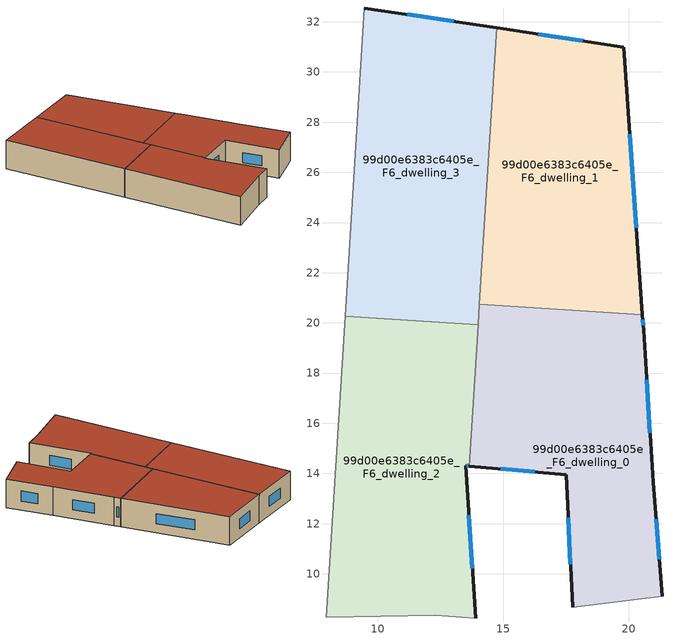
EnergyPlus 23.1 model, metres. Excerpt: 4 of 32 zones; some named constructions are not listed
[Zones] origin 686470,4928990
99d00e6383c6405e_F6_dwelling_0
 floor to 99d00e6383c6405e_F5_dwelling_0 (EU_floor_Construction): 20.55,20.33 20.6,19.7 20.98,13.65 21.34,9.1 17.77,8.66 17.51,13.95 13.66,14.3 14.06,20.74 z18
 wall outside (EU_wall_Construction): 21.34,9.1 20.98,13.65 20.6,19.7 20.55,20.33 / 13.66,14.3 17.51,13.95 17.77,8.66 z18:21
 wall adiabatic (EU_wall_Construction): 17.77,8.66 21.34,9.1 z18:21
 wall to 99d00e6383c6405e_F6_dwelling_1 (EU_wall_Construction): 20.55,20.33 14.06,20.74 z18:21
 wall to 99d00e6383c6405e_F6_dwelling_2 (EU_wall_Construction): 14.01,19.93 13.66,14.3 z18:21
 wall to 99d00e6383c6405e_F6_dwelling_3 (EU_wall_Construction): 14.06,20.73 14.01,19.93 z18:21
 window (EU_Window_Construction): 21.22,10.58 21.09,12.17 / 17.59,12.23 17.68,10.38 / 14.91,14.18 16.25,14.06 / 20.58,19.9 20.57,20.13 / 20.85,15.62 20.72,17.73 z18.98:20.02
 roof outside (EU_roof_Construction): 21.34,9.1 20.98,13.65 20.6,19.7 20.55,20.33 14.06,20.74 13.66,14.3 17.51,13.95 17.77,8.66 z21
99d00e6383c6405e_F6_dwelling_1
 floor to 99d00e6383c6405e_F5_dwelling_1 (EU_floor_Construction): 19.82,30.99 20.55,20.33 14.06,20.74 14.74,31.75 z18
 wall outside (EU_wall_Construction): 20.55,20.33 19.82,30.99 14.74,31.75 z18:21
 wall to 99d00e6383c6405e_F6_dwelling_3 (EU_wall_Construction): 14.74,31.75 14.06,20.74 z18:21
 window (EU_Window_Construction): 20.31,23.8 20.06,27.52 / 18.17,31.24 16.39,31.51 z18.98:20.02
 roof outside (EU_roof_Construction): 20.55,20.33 19.82,30.99 14.74,31.75 14.06,20.74 z21
99d00e6383c6405e_F6_dwelling_2
 floor to 99d00e6383c6405e_F5_dwelling_2 (EU_floor_Construction): 14.01,19.93 13.66,14.3 13.51,14.31 13.91,8.24 12.3,8.34 7.96,8.26 8.7,20.26 z18
 wall outside (EU_wall_Construction): 13.91,8.24 13.51,14.31 13.66,14.3 z18:21
 wall adiabatic (EU_wall_Construction): 8.7,20.26 7.96,8.26 12.3,8.34 13.91,8.24 z18:21
 wall to 99d00e6383c6405e_F6_dwelling_3 (EU_wall_Construction): 14.01,19.93 8.7,20.26 z18:21
 window (EU_Window_Construction): 13.78,10.21 13.64,12.34 / 13.56,14.3 13.61,14.3 z18.98:20.02
 roof outside (EU_roof_Construction): 13.91,8.24 13.51,14.31 13.66,14.3 14.01,19.93 8.7,20.26 7.96,8.26 12.3,8.34 z21
99d00e6383c6405e_F6_dwelling_3
 floor to 99d00e6383c6405e_F5_dwelling_3 (EU_floor_Construction): 14.74,31.75 14.01,19.93 8.7,20.26 9.47,32.55 z18
 wall outside (EU_wall_Construction): 14.74,31.75 9.47,32.55 z18:21
 wall adiabatic (EU_wall_Construction): 9.47,32.55 8.7,20.26 z18:21
 window (EU_Window_Construction): 13.03,32.01 11.18,32.29 z18.98:20.02
 roof outside (EU_roof_Construction): 14.01,19.93 14.74,31.75 9.47,32.55 8.7,20.26 z21
[HVACTEMPLATE:THERMOSTAT] Constant Heating Setpoint=20; Constant Cooling Setpoint=50
EU_HeatOnly_99d00e6383c6405e_F0_dwelling_0; EU_HeatOnly_99d00e6383c6405e_F0_dwelling_1; EU_HeatOnly_99d00e6383c6405e_F0_dwelling_2; EU_HeatOnly_99d00e6383c6405e_F0_dwelling_3; EU_HeatOnly_99d00e6383c6405e_F0_dwelling_4; EU_HeatOnly_99d00e6383c6405e_F1_dwelling_0; EU_HeatOnly_99d00e6383c6405e_F1_dwelling_1; EU_HeatOnly_99d00e6383c6405e_F1_dwelling_2; EU_HeatOnly_99d00e6383c6405e_F1_dwelling_3; EU_HeatOnly_99d00e6383c6405e_F1_dwelling_4; EU_HeatOnly_99d00e6383c6405e_F2_dwelling_0; EU_HeatOnly_99d00e6383c6405e_F2_dwelling_1; EU_HeatOnly_99d00e6383c6405e_F2_dwelling_2; EU_HeatOnly_99d00e6383c6405e_F2_dwelling_3; EU_HeatOnly_99d00e6383c6405e_F2_dwelling_4; EU_HeatOnly_99d00e6383c6405e_F3_dwelling_0; EU_HeatOnly_99d00e6383c6405e_F3_dwelling_1; EU_HeatOnly_99d00e6383c6405e_F3_dwelling_2; EU_HeatOnly_99d00e6383c6405e_F3_dwelling_3; EU_HeatOnly_99d00e6383c6405e_F3_dwelling_4; EU_HeatOnly_99d00e6383c6405e_F4_dwelling_0; EU_HeatOnly_99d00e6383c6405e_F4_dwelling_1; EU_HeatOnly_99d00e6383c6405e_F4_dwelling_2; EU_HeatOnly_99d00e6383c6405e_F4_dwelling_3; EU_HeatOnly_99d00e6383c6405e_F5_dwelling_0; EU_HeatOnly_99d00e6383c6405e_F5_dwelling_1; EU_HeatOnly_99d00e6383c6405e_F5_dwelling_2; EU_HeatOnly_99d00e6383c6405e_F5_dwelling_3; EU_HeatOnly_99d00e6383c6405e_F6_dwelling_0; EU_HeatOnly_99d00e6383c6405e_F6_dwelling_1; EU_HeatOnly_99d00e6383c6405e_F6_dwelling_2; EU_HeatOnly_99d00e6383c6405e_F6_dwelling_3
[SCHEDULE:CONSTANT]
Name | Hourly Value
EU_AlwaysOn | 1
EU_CoolingOff | 0
[SCHEDULE:FILE] Column Number=1; Rows to Skip at Top=0; Number of Hours of Data=8760; Column Separator=Comma; Interpolate to Timestep=No; Minutes per Item=60; Adjust Schedule for Daylight Savings=Yes
Name | File
EU_Step8_GainSchedule_99d00e6383c6405e_F2_dwelling_1_f000 | ../../schedules/99d00e6383c6405e/99d00e6383c6405e_F2_dwelling_1_f000_gain.csv
EU_Step8_GainSchedule_99d00e6383c6405e_F2_dwelling_2_f000 | ../../schedules/99d00e6383c6405e/99d00e6383c6405e_F2_dwelling_2_f000_gain.csv
EU_Step8_GainSchedule_99d00e6383c6405e_F2_dwelling_3_f000 | ../../schedules/99d00e6383c6405e/99d00e6383c6405e_F2_dwelling_3_f000_gain.csv
EU_Step8_GainSchedule_99d00e6383c6405e_F2_dwelling_4_f000 | ../../schedules/99d00e6383c6405e/99d00e6383c6405e_F2_dwelling_4_f000_gain.csv
EU_Step8_GainSchedule_99d00e6383c6405e_F3_dwelling_0_f000 | ../../schedules/99d00e6383c6405e/99d00e6383c6405e_F3_dwelling_0_f000_gain.csv
EU_Step8_GainSchedule_99d00e6383c6405e_F3_dwelling_1_f000 | ../../schedules/99d00e6383c6405e/99d00e6383c6405e_F3_dwelling_1_f000_gain.csv
EU_Step8_GainSchedule_99d00e6383c6405e_F3_dwelling_2_f000 | ../../schedules/99d00e6383c6405e/99d00e6383c6405e_F3_dwelling_2_f000_gain.csv
EU_Step8_GainSchedule_99d00e6383c6405e_F3_dwelling_3_f000 | ../../schedules/99d00e6383c6405e/99d00e6383c6405e_F3_dwelling_3_f000_gain.csv
EU_Step8_GainSchedule_99d00e6383c6405e_F3_dwelling_4_f000 | ../../schedules/99d00e6383c6405e/99d00e6383c6405e_F3_dwelling_4_f000_gain.csv
EU_Step8_GainSchedule_99d00e6383c6405e_F4_dwelling_0_f000 | ../../schedules/99d00e6383c6405e/99d00e6383c6405e_F4_dwelling_0_f000_gain.csv
EU_Step8_GainSchedule_99d00e6383c6405e_F4_dwelling_1_f000 | ../../schedules/99d00e6383c6405e/99d00e6383c6405e_F4_dwelling_1_f000_gain.csv
EU_Step8_GainSchedule_99d00e6383c6405e_F4_dwelling_2_f000 | ../../schedules/99d00e6383c6405e/99d00e6383c6405e_F4_dwelling_2_f000_gain.csv
EU_Step8_GainSchedule_99d00e6383c6405e_F4_dwelling_3_f000 | ../../schedules/99d00e6383c6405e/99d00e6383c6405e_F4_dwelling_3_f000_gain.csv
EU_Step8_GainSchedule_99d00e6383c6405e_F5_dwelling_0_f000 | ../../schedules/99d00e6383c6405e/99d00e6383c6405e_F5_dwelling_0_f000_gain.csv
EU_Step8_GainSchedule_99d00e6383c6405e_F5_dwelling_1_f000 | ../../schedules/99d00e6383c6405e/99d00e6383c6405e_F5_dwelling_1_f000_gain.csv
EU_Step8_GainSchedule_99d00e6383c6405e_F5_dwelling_2_f000 | ../../schedules/99d00e6383c6405e/99d00e6383c6405e_F5_dwelling_2_f000_gain.csv
EU_Step8_GainSchedule_99d00e6383c6405e_F5_dwelling_3_f000 | ../../schedules/99d00e6383c6405e/99d00e6383c6405e_F5_dwelling_3_f000_gain.csv
EU_Step8_GainSchedule_99d00e6383c6405e_F6_dwelling_0_f000 | ../../schedules/99d00e6383c6405e/99d00e6383c6405e_F6_dwelling_0_f000_gain.csv
EU_Step8_GainSchedule_99d00e6383c6405e_F6_dwelling_1_f000 | ../../schedules/99d00e6383c6405e/99d00e6383c6405e_F6_dwelling_1_f000_gain.csv
EU_Step8_GainSchedule_99d00e6383c6405e_F6_dwelling_2_f000 | ../../schedules/99d00e6383c6405e/99d00e6383c6405e_F6_dwelling_2_f000_gain.csv
EU_Step8_GainSchedule_99d00e6383c6405e_F6_dwelling_3_f000 | ../../schedules/99d00e6383c6405e/99d00e6383c6405e_F6_dwelling_3_f000_gain.csv
